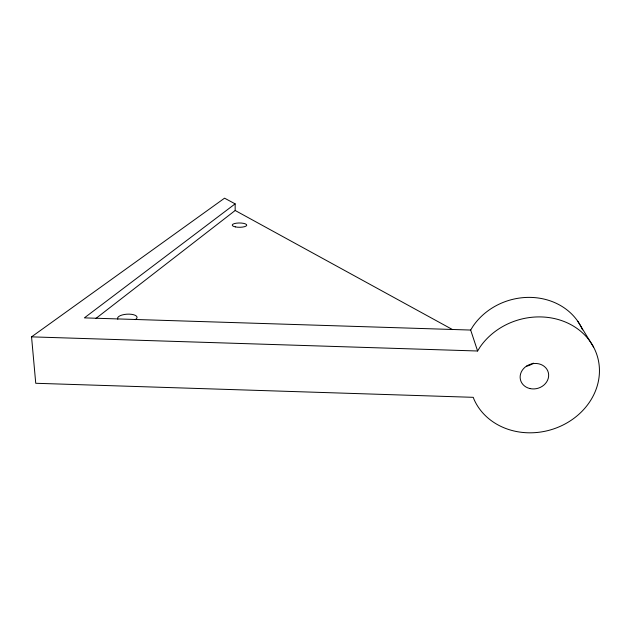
<?xml version="1.0" encoding="UTF-8"?>
<svg xmlns="http://www.w3.org/2000/svg" width="631" height="631" viewBox="0 0 631 631"><rect width="100%" height="100%" fill="white"/><g stroke="black" fill="none" stroke-linecap="round" stroke-linejoin="round"><path stroke-width="0.95" d="M477.604 351.002L480.254 346.742A65.45 57.287 -16.1 0 1 580.536 331.141A65.45 57.287 -16.1 0 1 569.817 421.169A65.45 57.287 -16.1 0 1 473.999 399.32L473.258 397.325L35.746 383.277L31.55 336.859L477.604 351.002L470.671 330.052L473.179 325.982A62.185 54.96 -16.7 0 1 531.46 297.422A62.185 54.96 -16.7 0 1 582.531 329.839M95.888 318.466L235.182 210.486L235.142 203.852L224.549 198.181L31.55 336.859M235.142 203.852L84.38 317.874L470.671 330.052M235.182 210.486L452.608 329.619M577.799 321.305L593.621 347.16M533.321 363.093A13.677 12.084 -16.7 0 1 526.656 366.146M117.816 319.215A9.773 3.707 -3.3 0 1 129.181 314.143A9.773 3.707 -3.3 0 1 135.239 319.649M529.922 388.554A14.395 12.596 -16.1 0 0 548.363 372.732A14.395 12.596 -16.1 0 0 524.905 367.313A14.395 12.596 -16.1 0 0 529.922 388.554M235.308 226.884A7.256 2.153 0.1 0 0 246.721 225.338A7.256 2.153 0.1 0 0 236.467 223.169A7.256 2.153 0.1 0 0 235.308 226.884"/></g></svg>
